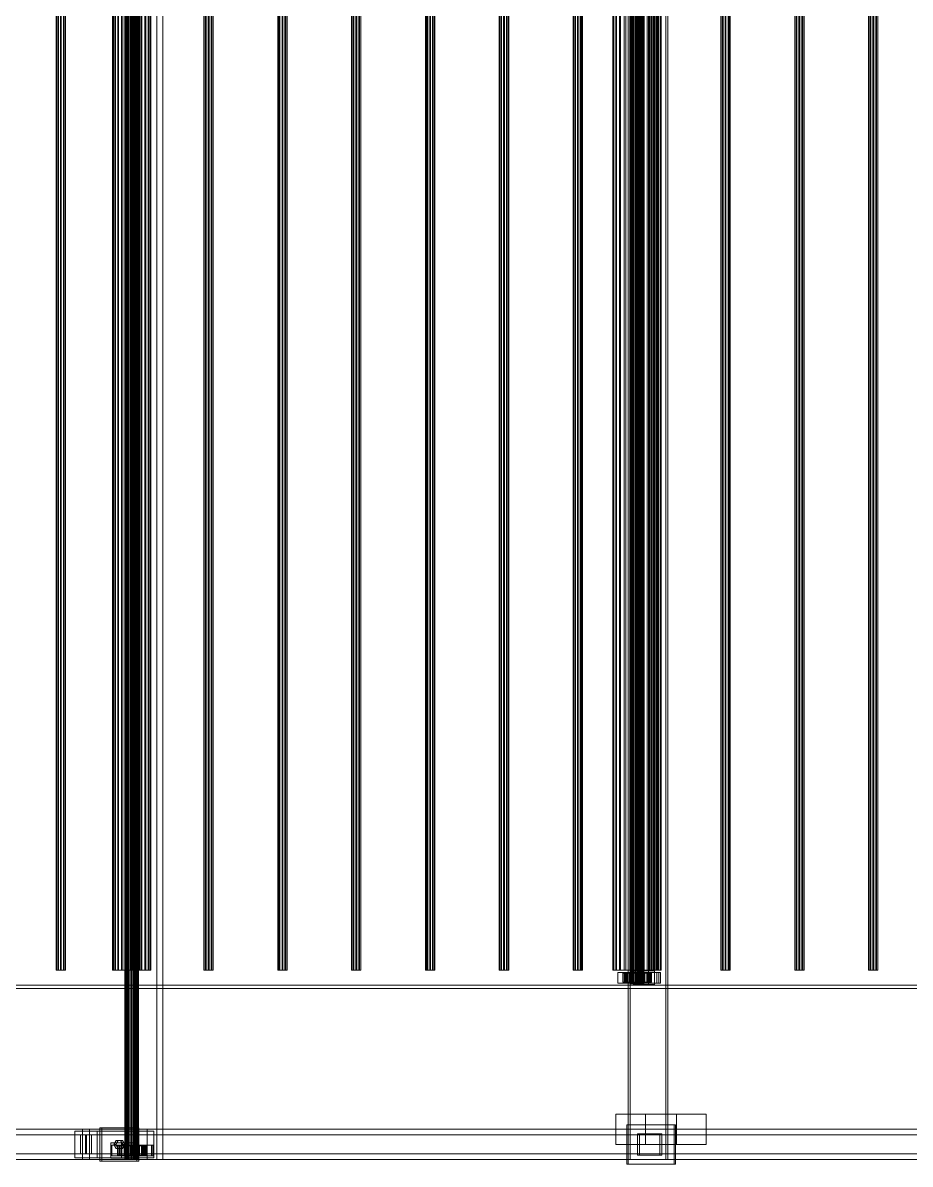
# Model space of a CAD drawing. Header units: millimetres. Extents: x -1970 to 59977, y -65068 to 6837.
# Drawn here: x 35551 to 36721, y -19506 to -18000 of the extents above; entities that cross this region are included whole.
import ezdxf

# ---------------------------------------------------------------- set-up
doc = ezdxf.new("R2010")
doc.units = ezdxf.units.MM
doc.layers.add('superior_C03', color=7, linetype='Continuous', lineweight=0)

msp = doc.modelspace()

# ---------------------------------------------------------------- linework, layer by layer
at = {"layer": 'superior_C03'}
for p, q in [((35685.369, -19500), (35685.369, -16500)), ((35685.594, -19500), (35685.594, -16500)), ((35685.758, -19500), (35685.758, -16500)), ((35686.416, -19500), (35686.416, -16500)), ((35686.733, -19500), (35686.733, -16500)), ((35687.779, -19500), (35687.779, -16500)), ((35688.228, -19500), (35688.228, -16500)), ((35688.357, -16500), (35688.357, -19500)), ((35689.592, -19500), (35689.592, -16500)), ((35690.142, -19500), (35690.142, -16500)), ((35691.729, -19500), (35691.729, -16500)), ((35692.343, -19500), (35692.343, -16500)), ((35694.046, -19500), (35694.046, -16500)), ((35694.681, -19500), (35694.681, -16500)), ((35696.218, -19500), (35696.218, -16500)), ((35696.385, -19500), (35696.385, -16500)), ((35696.998, -19500), (35696.998, -16500)), ((35698.586, -19500), (35698.586, -16500)), ((35699.136, -19500), (35699.136, -16500)), ((35700.499, -19500), (35700.499, -16500)), ((35700.948, -19500), (35700.948, -16500)), ((35701.994, -19500), (35701.994, -16500)), ((35702.312, -19500), (35702.312, -16500)), ((35702.97, -19500), (35702.97, -16500)), ((35703.134, -16500), (35703.134, -19500)), ((35703.358, -19500), (35703.358, -16500)), ((35727.336, -19500), (35727.336, -16500)), ((35735.196, -16500), (35735.196, -19500)), ((36349.435, -16500), (36349.435, -19500)), ((36352.13, -19500), (36352.13, -16500)), ((36398.938, -19500), (36398.938, -16500)), ((36401.633, -16500), (36401.633, -19500)), ((36352.167, -19268), (36352.167, -16732)), ((36352.391, -19268), (36352.391, -16732)), ((36352.555, -19268), (36352.555, -16732)), ((36353.213, -19268), (36353.213, -16732)), ((36353.531, -19268), (36353.531, -16732)), ((36354.577, -19268), (36354.577, -16732)), ((36355.026, -19268), (36355.026, -16732)), ((36356.389, -19268), (36356.389, -16732)), ((36356.939, -19268), (36356.939, -16732)), ((36358.526, -19268), (36358.526, -16732)), ((36359.14, -19268), (36359.14, -16732)), ((36360.844, -19268), (36360.844, -16732)), ((36361.479, -19268), (36361.479, -16732)), ((36363.182, -19268), (36363.182, -16732)), ((36363.796, -19268), (36363.796, -16732)), ((36365.383, -19268), (36365.383, -16732)), ((36365.933, -19268), (36365.933, -16732)), ((36367.297, -19268), (36367.297, -16732)), ((36367.746, -19268), (36367.746, -16732)), ((36368.792, -19268), (36368.792, -16732)), ((36369.109, -19268), (36369.109, -16732)), ((36369.767, -19268), (36369.767, -16732)), ((36369.931, -16732), (36369.931, -19268)), ((36370.156, -19268), (36370.156, -16732)), ((35594.682, -16750), (35594.682, -19250)), ((35595.025, -16750), (35595.025, -19250)), ((35596.702, -16750), (35596.702, -19250)), ((35597.601, -16750), (35597.601, -19250)), ((35600.314, -16750), (35600.314, -19250)), ((35601.426, -16750), (35601.426, -19250)), ((35604.138, -16750), (35604.138, -19250)), ((35605.037, -16750), (35605.037, -19250)), ((35606.714, -16750), (35606.714, -19250)), ((35607.057, -19250), (35607.057, -16750)), ((35668.98, -19250), (35668.98, -16750)), ((35669.613, -19250), (35669.613, -16750)), ((35670.077, -19250), (35670.077, -16750)), ((35671.932, -19250), (35671.932, -16750)), ((35672.829, -19250), (35672.829, -16750)), ((35675.781, -19250), (35675.781, -16750)), ((35677.048, -19250), (35677.048, -16750)), ((35680.896, -19250), (35680.896, -16750)), ((35682.448, -19250), (35682.448, -16750)), ((35686.928, -19250), (35686.928, -16750)), ((35688.66, -19250), (35688.66, -16750)), ((35692.128, -16750), (35692.128, -19250)), ((35692.471, -16750), (35692.471, -19250)), ((35693.468, -19250), (35693.468, -16750)), ((35694.148, -16750), (35694.148, -19250)), ((35695.047, -16750), (35695.047, -19250)), ((35695.26, -19250), (35695.26, -16750)), ((35697.759, -16750), (35697.759, -19250)), ((35698.871, -16750), (35698.871, -19250)), ((35700.068, -19250), (35700.068, -16750)), ((35701.584, -16750), (35701.584, -19250)), ((35701.799, -19250), (35701.799, -16750)), ((35702.483, -16750), (35702.483, -19250)), ((35704.16, -16750), (35704.16, -19250)), ((35704.503, -19250), (35704.503, -16750)), ((35706.28, -19250), (35706.28, -16750)), ((35707.832, -19250), (35707.832, -16750)), ((35711.679, -19250), (35711.679, -16750)), ((35712.947, -19250), (35712.947, -16750)), ((35715.899, -19250), (35715.899, -16750)), ((35716.795, -19250), (35716.795, -16750)), ((35718.651, -19250), (35718.651, -16750)), ((35719.115, -16750), (35719.115, -19250)), ((35719.748, -19250), (35719.748, -16750)), ((35789.573, -16750), (35789.573, -19250)), ((35789.917, -16750), (35789.917, -19250)), ((35791.593, -16750), (35791.593, -19250)), ((35792.493, -16750), (35792.493, -19250)), ((35795.205, -16750), (35795.205, -19250)), ((35796.317, -16750), (35796.317, -19250)), ((35799.029, -16750), (35799.029, -19250)), ((35799.929, -16750), (35799.929, -19250)), ((35801.605, -16750), (35801.605, -19250)), ((35801.949, -19250), (35801.949, -16750)), ((35887.019, -16750), (35887.019, -19250)), ((35887.362, -16750), (35887.362, -19250)), ((35889.039, -16750), (35889.039, -19250)), ((35889.938, -16750), (35889.938, -19250)), ((35892.651, -16750), (35892.651, -19250)), ((35893.762, -16750), (35893.762, -19250)), ((35896.475, -16750), (35896.475, -19250)), ((35897.374, -16750), (35897.374, -19250)), ((35899.051, -16750), (35899.051, -19250)), ((35899.394, -19250), (35899.394, -16750)), ((35984.464, -16750), (35984.464, -19250)), ((35984.808, -16750), (35984.808, -19250)), ((35986.484, -16750), (35986.484, -19250)), ((35987.384, -16750), (35987.384, -19250)), ((35990.096, -16750), (35990.096, -19250)), ((35991.208, -16750), (35991.208, -19250)), ((35993.921, -16750), (35993.921, -19250)), ((35994.82, -16750), (35994.82, -19250)), ((35996.497, -16750), (35996.497, -19250)), ((35996.84, -19250), (35996.84, -16750)), ((36081.91, -16750), (36081.91, -19250)), ((36082.254, -16750), (36082.254, -19250)), ((36083.93, -16750), (36083.93, -19250)), ((36084.83, -16750), (36084.83, -19250)), ((36087.542, -16750), (36087.542, -19250)), ((36088.654, -16750), (36088.654, -19250)), ((36091.366, -16750), (36091.366, -19250)), ((36092.266, -16750), (36092.266, -19250)), ((36093.942, -16750), (36093.942, -19250)), ((36094.286, -19250), (36094.286, -16750)), ((36179.356, -16750), (36179.356, -19250)), ((36179.699, -16750), (36179.699, -19250)), ((36181.376, -16750), (36181.376, -19250)), ((36182.275, -16750), (36182.275, -19250)), ((36184.988, -16750), (36184.988, -19250)), ((36186.099, -16750), (36186.099, -19250)), ((36188.812, -16750), (36188.812, -19250)), ((36189.711, -16750), (36189.711, -19250)), ((36191.388, -16750), (36191.388, -19250)), ((36191.731, -19250), (36191.731, -16750)), ((36276.801, -16750), (36276.801, -19250)), ((36277.145, -16750), (36277.145, -19250)), ((36278.821, -16750), (36278.821, -19250)), ((36279.721, -16750), (36279.721, -19250)), ((36282.433, -16750), (36282.433, -19250)), ((36283.545, -16750), (36283.545, -19250)), ((36286.258, -16750), (36286.258, -19250)), ((36287.157, -16750), (36287.157, -19250)), ((36288.833, -16750), (36288.833, -19250)), ((36289.177, -19250), (36289.177, -16750)), ((36329.181, -19250), (36329.181, -16750)), ((36329.979, -19250), (36329.979, -16750)), ((36330.563, -19250), (36330.563, -16750)), ((36332.901, -19250), (36332.901, -16750)), ((36334.03, -19250), (36334.03, -16750)), ((36337.749, -19250), (36337.749, -16750)), ((36339.346, -19250), (36339.346, -16750)), ((36344.193, -19250), (36344.193, -16750)), ((36346.149, -19250), (36346.149, -16750)), ((36351.793, -19250), (36351.793, -16750)), ((36353.975, -19250), (36353.975, -16750)), ((36360.032, -19250), (36360.032, -16750)), ((36362.29, -19250), (36362.29, -16750)), ((36368.348, -19250), (36368.348, -16750)), ((36370.529, -19250), (36370.529, -16750)), ((36374.247, -16750), (36374.247, -19250)), ((36374.591, -16750), (36374.591, -19250)), ((36376.173, -19250), (36376.173, -16750)), ((36376.267, -16750), (36376.267, -19250)), ((36377.166, -16750), (36377.166, -19250)), ((36378.129, -19250), (36378.129, -16750)), ((36379.879, -16750), (36379.879, -19250)), ((36380.991, -16750), (36380.991, -19250)), ((36382.976, -19250), (36382.976, -16750)), ((36383.703, -16750), (36383.703, -19250)), ((36384.573, -19250), (36384.573, -16750)), ((36384.603, -16750), (36384.603, -19250)), ((36386.279, -16750), (36386.279, -19250)), ((36386.623, -19250), (36386.623, -16750)), ((36388.292, -19250), (36388.292, -16750)), ((36389.421, -19250), (36389.421, -16750)), ((36391.759, -19250), (36391.759, -16750)), ((36392.344, -16750), (36392.344, -19250)), ((36393.141, -19250), (36393.141, -16750)), ((36471.693, -16750), (36471.693, -19250)), ((36472.036, -16750), (36472.036, -19250)), ((36473.713, -16750), (36473.713, -19250)), ((36474.612, -16750), (36474.612, -19250)), ((36477.325, -16750), (36477.325, -19250)), ((36478.436, -16750), (36478.436, -19250)), ((36481.149, -16750), (36481.149, -19250)), ((36482.048, -16750), (36482.048, -19250)), ((36483.725, -16750), (36483.725, -19250)), ((36484.068, -19250), (36484.068, -16750)), ((36569.138, -16750), (36569.138, -19250)), ((36569.482, -16750), (36569.482, -19250)), ((36571.158, -16750), (36571.158, -19250)), ((36572.058, -16750), (36572.058, -19250)), ((36574.77, -16750), (36574.77, -19250)), ((36575.882, -16750), (36575.882, -19250)), ((36578.595, -16750), (36578.595, -19250)), ((36579.494, -16750), (36579.494, -19250)), ((36581.17, -16750), (36581.17, -19250)), ((36581.514, -19250), (36581.514, -16750)), ((36666.584, -16750), (36666.584, -19250)), ((36666.928, -16750), (36666.928, -19250)), ((36668.604, -16750), (36668.604, -19250)), ((36669.503, -16750), (36669.503, -19250)), ((36672.216, -16750), (36672.216, -19250)), ((36673.328, -16750), (36673.328, -19250)), ((36676.04, -16750), (36676.04, -19250)), ((36676.94, -16750), (36676.94, -19250)), ((36678.616, -16750), (36678.616, -19250)), ((36678.96, -19250), (36678.96, -16750)), ((35595.025, -19250), (35594.682, -19250)), ((35594.682, -19250), (35596.702, -19250)), ((35597.601, -19250), (35595.025, -19250)), ((35596.702, -19250), (35600.314, -19250)), ((35601.426, -19250), (35597.601, -19250)), ((35600.314, -19250), (35604.138, -19250)), ((35605.037, -19250), (35601.426, -19250)), ((35604.138, -19250), (35606.714, -19250)), ((35607.057, -19250), (35605.037, -19250)), ((35606.714, -19250), (35607.057, -19250)), ((35669.613, -19250), (35668.98, -19250)), ((35668.98, -19250), (35670.077, -19250)), ((35671.932, -19250), (35669.613, -19250)), ((35670.077, -19250), (35672.829, -19250)), ((35675.781, -19250), (35671.932, -19250)), ((35672.829, -19250), (35677.048, -19250)), ((35680.896, -19250), (35675.781, -19250)), ((35677.048, -19250), (35682.448, -19250)), ((35686.928, -19250), (35680.896, -19250)), ((35682.448, -19250), (35688.66, -19250)), ((35693.468, -19250), (35686.928, -19250)), ((35688.66, -19250), (35695.26, -19250)), ((35692.471, -19250), (35692.128, -19250)), ((35692.128, -19250), (35694.148, -19250)), ((35695.047, -19250), (35692.471, -19250)), ((35700.068, -19250), (35693.468, -19250)), ((35694.148, -19250), (35697.759, -19250)), ((35698.871, -19250), (35695.047, -19250)), ((35695.26, -19250), (35701.799, -19250)), ((35697.759, -19250), (35701.584, -19250)), ((35702.483, -19250), (35698.871, -19250)), ((35706.28, -19250), (35700.068, -19250)), ((35701.584, -19250), (35704.16, -19250)), ((35701.799, -19250), (35707.832, -19250)), ((35704.503, -19250), (35702.483, -19250)), ((35704.16, -19250), (35704.503, -19250)), ((35711.679, -19250), (35706.28, -19250)), ((35707.832, -19250), (35712.947, -19250)), ((35715.899, -19250), (35711.679, -19250)), ((35712.947, -19250), (35716.795, -19250)), ((35718.651, -19250), (35715.899, -19250)), ((35716.795, -19250), (35719.115, -19250)), ((35719.748, -19250), (35718.651, -19250)), ((35719.115, -19250), (35719.748, -19250)), ((35789.917, -19250), (35789.573, -19250)), ((35789.573, -19250), (35791.593, -19250)), ((35792.493, -19250), (35789.917, -19250)), ((35791.593, -19250), (35795.205, -19250)), ((35796.317, -19250), (35792.493, -19250)), ((35795.205, -19250), (35799.029, -19250)), ((35799.929, -19250), (35796.317, -19250)), ((35799.029, -19250), (35801.605, -19250)), ((35801.949, -19250), (35799.929, -19250)), ((35801.605, -19250), (35801.949, -19250)), ((35887.362, -19250), (35887.019, -19250)), ((35887.019, -19250), (35889.039, -19250)), ((35889.938, -19250), (35887.362, -19250)), ((35889.039, -19250), (35892.651, -19250)), ((35893.762, -19250), (35889.938, -19250)), ((35892.651, -19250), (35896.475, -19250)), ((35897.374, -19250), (35893.762, -19250)), ((35896.475, -19250), (35899.051, -19250)), ((35899.394, -19250), (35897.374, -19250)), ((35899.051, -19250), (35899.394, -19250)), ((35984.808, -19250), (35984.464, -19250)), ((35984.464, -19250), (35986.484, -19250)), ((35987.384, -19250), (35984.808, -19250)), ((35986.484, -19250), (35990.096, -19250)), ((35991.208, -19250), (35987.384, -19250)), ((35990.096, -19250), (35993.921, -19250)), ((35994.82, -19250), (35991.208, -19250)), ((35993.921, -19250), (35996.497, -19250)), ((35996.84, -19250), (35994.82, -19250)), ((35996.497, -19250), (35996.84, -19250)), ((36082.254, -19250), (36081.91, -19250)), ((36081.91, -19250), (36083.93, -19250)), ((36084.83, -19250), (36082.254, -19250)), ((36083.93, -19250), (36087.542, -19250)), ((36088.654, -19250), (36084.83, -19250)), ((36087.542, -19250), (36091.366, -19250)), ((36092.266, -19250), (36088.654, -19250)), ((36091.366, -19250), (36093.942, -19250)), ((36094.286, -19250), (36092.266, -19250)), ((36093.942, -19250), (36094.286, -19250)), ((36179.699, -19250), (36179.356, -19250)), ((36179.356, -19250), (36181.376, -19250)), ((36182.275, -19250), (36179.699, -19250)), ((36181.376, -19250), (36184.988, -19250)), ((36186.099, -19250), (36182.275, -19250)), ((36184.988, -19250), (36188.812, -19250)), ((36189.711, -19250), (36186.099, -19250)), ((36188.812, -19250), (36191.388, -19250)), ((36191.731, -19250), (36189.711, -19250)), ((36191.388, -19250), (36191.731, -19250)), ((36277.145, -19250), (36276.801, -19250)), ((36276.801, -19250), (36278.821, -19250)), ((36279.721, -19250), (36277.145, -19250)), ((36278.821, -19250), (36282.433, -19250)), ((36283.545, -19250), (36279.721, -19250)), ((36282.433, -19250), (36286.258, -19250)), ((36287.157, -19250), (36283.545, -19250)), ((36286.258, -19250), (36288.833, -19250)), ((36289.177, -19250), (36287.157, -19250)), ((36288.833, -19250), (36289.177, -19250)), ((36329.979, -19250), (36329.181, -19250)), ((36329.181, -19250), (36330.563, -19250)), ((36332.901, -19250), (36329.979, -19250)), ((36330.563, -19250), (36334.03, -19250)), ((36337.749, -19250), (36332.901, -19250)), ((36334.03, -19250), (36339.346, -19250)), ((36345.277, -19253), (36335.532, -19253)), ((36335.532, -19253), (36335.532, -19267)), ((36346.312, -19253), (36335.532, -19253)), ((36344.193, -19250), (36337.749, -19250)), ((36339.346, -19250), (36346.149, -19250)), ((36342.993, -19254), (36342.173, -19254)), ((36342.173, -19254), (36352.167, -19254)), ((36342.173, -19266), (36342.173, -19254)), ((36342.173, -19254), (36342.646, -19254)), ((36342.646, -19254), (36352.391, -19254)), ((36342.646, -19266), (36342.646, -19254)), ((36342.646, -19254), (36344.382, -19254)), ((36389.713, -19253), (36342.939, -19253)), ((36342.939, -19253), (36342.939, -19267)), ((36345.185, -19253), (36342.939, -19253)), ((36345.052, -19254), (36342.993, -19254)), ((36342.993, -19254), (36352.555, -19254)), ((36342.993, -19266), (36342.993, -19254)), ((36351.793, -19250), (36344.193, -19250)), ((36344.382, -19254), (36353.213, -19254)), ((36344.382, -19266), (36344.382, -19254)), ((36344.382, -19254), (36347.26, -19254)), ((36348.209, -19254), (36345.052, -19254)), ((36345.052, -19254), (36353.531, -19254)), ((36345.052, -19266), (36345.052, -19254)), ((36345.185, -19267), (36345.185, -19253)), ((36345.185, -19253), (36391.959, -19253)), ((36345.277, -19267), (36345.277, -19253)), ((36345.277, -19253), (36356.057, -19253)), ((36346.149, -19250), (36353.975, -19250)), ((36346.312, -19267), (36346.312, -19253)), ((36346.312, -19253), (36356.057, -19253)), ((36347.26, -19254), (36354.577, -19254)), ((36347.26, -19266), (36347.26, -19254)), ((36347.26, -19254), (36351.086, -19254)), ((36352.248, -19254), (36348.209, -19254)), ((36348.209, -19254), (36355.026, -19254)), ((36348.209, -19266), (36348.209, -19254)), ((36351.086, -19254), (36356.389, -19254)), ((36351.086, -19266), (36351.086, -19254)), ((36351.086, -19254), (36355.599, -19254)), ((36360.032, -19250), (36351.793, -19250)), ((36352.167, -19254), (36352.555, -19254)), ((36352.167, -19254), (36352.167, -19266)), ((36352.391, -19254), (36352.167, -19254)), ((36356.894, -19254), (36352.248, -19254)), ((36352.248, -19254), (36356.939, -19254)), ((36352.248, -19266), (36352.248, -19254)), ((36352.391, -19254), (36352.391, -19266)), ((36353.213, -19254), (36352.391, -19254)), ((36352.555, -19254), (36353.531, -19254)), ((36352.555, -19254), (36352.555, -19266)), ((36353.213, -19254), (36353.213, -19266)), ((36354.577, -19254), (36353.213, -19254)), ((36353.531, -19254), (36355.026, -19254)), ((36353.531, -19254), (36353.531, -19266)), ((36353.975, -19250), (36362.29, -19250)), ((36354.577, -19254), (36354.577, -19266)), ((36356.389, -19254), (36354.577, -19254)), ((36355.026, -19254), (36356.939, -19254)), ((36355.026, -19254), (36355.026, -19266)), ((36355.599, -19254), (36358.526, -19254)), ((36355.599, -19266), (36355.599, -19254)), ((36355.599, -19254), (36360.491, -19254)), ((36356.057, -19253), (36356.057, -19267)), ((36356.389, -19254), (36356.389, -19266)), ((36358.526, -19254), (36356.389, -19254)), ((36376.071, -19251), (36356.582, -19251)), ((36356.582, -19251), (36356.582, -19269)), ((36364.667, -19251), (36356.582, -19251)), ((36361.832, -19254), (36356.894, -19254)), ((36356.894, -19254), (36359.14, -19254)), ((36356.894, -19266), (36356.894, -19254)), ((36356.939, -19254), (36359.14, -19254)), ((36356.939, -19254), (36356.939, -19266)), ((36358.526, -19254), (36358.526, -19266)), ((36360.844, -19254), (36358.526, -19254)), ((36359.14, -19254), (36361.479, -19254)), ((36359.14, -19254), (36359.14, -19266)), ((36368.348, -19250), (36360.032, -19250)), ((36360.491, -19254), (36360.844, -19254)), ((36360.491, -19266), (36360.491, -19254)), ((36360.491, -19254), (36365.428, -19254)), ((36360.844, -19254), (36360.844, -19266)), ((36363.182, -19254), (36360.844, -19254)), ((36361.832, -19254), (36361.479, -19254)), ((36361.479, -19254), (36363.796, -19254)), ((36361.479, -19254), (36361.479, -19266)), ((36366.723, -19254), (36361.832, -19254)), ((36361.832, -19266), (36361.832, -19254)), ((36362.29, -19250), (36370.529, -19250)), ((36365.428, -19254), (36363.182, -19254)), ((36363.182, -19254), (36363.182, -19266)), ((36365.383, -19254), (36363.182, -19254)), ((36366.723, -19254), (36363.796, -19254)), ((36363.796, -19254), (36365.933, -19254)), ((36363.796, -19254), (36363.796, -19266)), ((36364.667, -19269), (36364.667, -19251)), ((36364.667, -19251), (36384.156, -19251)), ((36370.075, -19254), (36365.383, -19254)), ((36365.383, -19254), (36365.383, -19266)), ((36367.297, -19254), (36365.383, -19254)), ((36365.428, -19266), (36365.428, -19254)), ((36365.428, -19254), (36370.075, -19254)), ((36371.236, -19254), (36365.933, -19254)), ((36365.933, -19254), (36367.746, -19254)), ((36365.933, -19254), (36365.933, -19266)), ((36376.459, -19253), (36366.715, -19253)), ((36366.715, -19253), (36366.715, -19267)), ((36377.495, -19253), (36366.715, -19253)), ((36371.236, -19254), (36366.723, -19254)), ((36366.723, -19266), (36366.723, -19254)), ((36374.114, -19254), (36367.297, -19254)), ((36367.297, -19254), (36367.297, -19266)), ((36368.792, -19254), (36367.297, -19254)), ((36375.062, -19254), (36367.746, -19254)), ((36367.746, -19254), (36369.109, -19254)), ((36367.746, -19254), (36367.746, -19266)), ((36376.173, -19250), (36368.348, -19250)), ((36377.27, -19254), (36368.792, -19254)), ((36368.792, -19254), (36368.792, -19266)), ((36369.767, -19254), (36368.792, -19254)), ((36377.941, -19254), (36369.109, -19254)), ((36369.109, -19254), (36369.931, -19254)), ((36369.109, -19254), (36369.109, -19266)), ((36379.329, -19254), (36369.767, -19254)), ((36369.767, -19254), (36369.767, -19266)), ((36370.156, -19254), (36369.767, -19254)), ((36369.931, -19254), (36379.676, -19254)), ((36369.931, -19266), (36369.931, -19254)), ((36369.931, -19254), (36370.156, -19254)), ((36370.075, -19266), (36370.075, -19254)), ((36370.075, -19254), (36374.114, -19254)), ((36380.149, -19254), (36370.156, -19254)), ((36370.156, -19254), (36370.156, -19266)), ((36370.529, -19250), (36378.129, -19250)), ((36375.062, -19254), (36371.236, -19254)), ((36371.236, -19266), (36371.236, -19254)), ((36374.114, -19266), (36374.114, -19254)), ((36374.114, -19254), (36377.27, -19254)), ((36374.591, -19250), (36374.247, -19250)), ((36374.247, -19250), (36376.267, -19250)), ((36377.166, -19250), (36374.591, -19250)), ((36377.941, -19254), (36375.062, -19254)), ((36375.062, -19266), (36375.062, -19254)), ((36376.071, -19269), (36376.071, -19251)), ((36376.071, -19251), (36384.156, -19251)), ((36382.976, -19250), (36376.173, -19250)), ((36376.267, -19250), (36379.879, -19250)), ((36376.459, -19267), (36376.459, -19253)), ((36376.459, -19253), (36387.239, -19253)), ((36380.991, -19250), (36377.166, -19250)), ((36377.27, -19266), (36377.27, -19254)), ((36377.27, -19254), (36379.329, -19254)), ((36377.495, -19267), (36377.495, -19253)), ((36377.495, -19253), (36387.239, -19253)), ((36379.676, -19254), (36377.941, -19254)), ((36377.941, -19266), (36377.941, -19254)), ((36378.129, -19250), (36384.573, -19250)), ((36379.329, -19266), (36379.329, -19254)), ((36379.329, -19254), (36380.149, -19254)), ((36379.676, -19254), (36379.676, -19266)), ((36380.149, -19254), (36379.676, -19254)), ((36379.879, -19250), (36383.703, -19250)), ((36380.149, -19266), (36380.149, -19254)), ((36384.603, -19250), (36380.991, -19250)), ((36388.292, -19250), (36382.976, -19250)), ((36383.703, -19250), (36386.279, -19250)), ((36384.156, -19251), (36384.156, -19269)), ((36384.573, -19250), (36389.421, -19250)), ((36386.623, -19250), (36384.603, -19250)), ((36386.279, -19250), (36386.623, -19250)), ((36387.239, -19253), (36387.239, -19267)), ((36391.759, -19250), (36388.292, -19250)), ((36389.421, -19250), (36392.344, -19250)), ((36389.713, -19267), (36389.713, -19253)), ((36389.713, -19253), (36391.959, -19253)), ((36393.141, -19250), (36391.759, -19250)), ((36391.959, -19253), (36391.959, -19267)), ((36392.344, -19250), (36393.141, -19250)), ((36472.036, -19250), (36471.693, -19250)), ((36471.693, -19250), (36473.713, -19250)), ((36474.612, -19250), (36472.036, -19250)), ((36473.713, -19250), (36477.325, -19250)), ((36478.436, -19250), (36474.612, -19250)), ((36477.325, -19250), (36481.149, -19250)), ((36482.048, -19250), (36478.436, -19250)), ((36481.149, -19250), (36483.725, -19250)), ((36484.068, -19250), (36482.048, -19250)), ((36483.725, -19250), (36484.068, -19250)), ((36569.482, -19250), (36569.138, -19250)), ((36569.138, -19250), (36571.158, -19250)), ((36572.058, -19250), (36569.482, -19250)), ((36571.158, -19250), (36574.77, -19250)), ((36575.882, -19250), (36572.058, -19250)), ((36574.77, -19250), (36578.595, -19250)), ((36579.494, -19250), (36575.882, -19250)), ((36578.595, -19250), (36581.17, -19250)), ((36581.514, -19250), (36579.494, -19250)), ((36581.17, -19250), (36581.514, -19250)), ((36666.928, -19250), (36666.584, -19250)), ((36666.584, -19250), (36668.604, -19250)), ((36669.503, -19250), (36666.928, -19250)), ((36668.604, -19250), (36672.216, -19250)), ((36673.328, -19250), (36669.503, -19250)), ((36672.216, -19250), (36676.04, -19250)), ((36676.94, -19250), (36673.328, -19250)), ((36676.04, -19250), (36678.616, -19250)), ((36678.96, -19250), (36676.94, -19250)), ((36678.616, -19250), (36678.96, -19250)), ((38691.362, -19270), (27582.557, -19270)), ((27582.557, -19274), (38691.362, -19274)), ((27583.456, -19270), (38692.26, -19270)), ((27611.752, -19270), (38720.557, -19270)), ((38720.557, -19274), (27611.752, -19274)), ((36335.532, -19267), (36345.277, -19267)), ((36335.532, -19267), (36346.312, -19267)), ((36352.167, -19266), (36342.173, -19266)), ((36342.173, -19266), (36342.993, -19266)), ((36342.646, -19266), (36342.173, -19266)), ((36352.391, -19266), (36342.646, -19266)), ((36344.382, -19266), (36342.646, -19266)), ((36342.939, -19267), (36389.713, -19267)), ((36342.939, -19267), (36345.185, -19267)), ((36352.555, -19266), (36342.993, -19266)), ((36342.993, -19266), (36345.052, -19266)), ((36353.213, -19266), (36344.382, -19266)), ((36347.26, -19266), (36344.382, -19266)), ((36353.531, -19266), (36345.052, -19266)), ((36345.052, -19266), (36348.209, -19266)), ((36391.959, -19267), (36345.185, -19267)), ((36356.057, -19267), (36345.277, -19267)), ((36356.057, -19267), (36346.312, -19267)), ((36354.577, -19266), (36347.26, -19266)), ((36351.086, -19266), (36347.26, -19266)), ((36355.026, -19266), (36348.209, -19266)), ((36348.209, -19266), (36352.248, -19266)), ((36356.389, -19266), (36351.086, -19266)), ((36355.599, -19266), (36351.086, -19266)), ((36352.555, -19266), (36352.167, -19266)), ((36352.167, -19266), (36352.391, -19266)), ((36352.391, -19268), (36352.167, -19268)), ((36352.167, -19268), (36352.555, -19268)), ((36356.939, -19266), (36352.248, -19266)), ((36352.248, -19266), (36356.894, -19266)), ((36352.391, -19266), (36353.213, -19266)), ((36353.213, -19268), (36352.391, -19268)), ((36353.531, -19266), (36352.555, -19266)), ((36352.555, -19268), (36353.531, -19268)), ((36353.213, -19266), (36354.577, -19266)), ((36354.577, -19268), (36353.213, -19268)), ((36355.026, -19266), (36353.531, -19266)), ((36353.531, -19268), (36355.026, -19268)), ((36354.577, -19266), (36356.389, -19266)), ((36356.389, -19268), (36354.577, -19268)), ((36356.939, -19266), (36355.026, -19266)), ((36355.026, -19268), (36356.939, -19268)), ((36358.526, -19266), (36355.599, -19266)), ((36360.491, -19266), (36355.599, -19266)), ((36356.389, -19266), (36358.526, -19266)), ((36358.526, -19268), (36356.389, -19268)), ((36356.582, -19269), (36376.071, -19269)), ((36364.667, -19269), (36356.582, -19269)), ((36359.14, -19266), (36356.894, -19266)), ((36356.894, -19266), (36361.832, -19266)), ((36359.14, -19266), (36356.939, -19266)), ((36356.939, -19268), (36359.14, -19268)), ((36358.526, -19266), (36360.844, -19266)), ((36360.844, -19268), (36358.526, -19268)), ((36361.479, -19266), (36359.14, -19266)), ((36359.14, -19268), (36361.479, -19268)), ((36360.844, -19266), (36360.491, -19266)), ((36365.428, -19266), (36360.491, -19266)), ((36360.844, -19266), (36363.182, -19266)), ((36363.182, -19268), (36360.844, -19268)), ((36363.796, -19266), (36361.479, -19266)), ((36361.479, -19266), (36361.832, -19266)), ((36361.479, -19268), (36363.796, -19268)), ((36361.832, -19266), (36366.723, -19266)), ((36363.182, -19266), (36365.428, -19266)), ((36363.182, -19266), (36365.383, -19266)), ((36365.383, -19268), (36363.182, -19268)), ((36365.933, -19266), (36363.796, -19266)), ((36363.796, -19266), (36366.723, -19266)), ((36363.796, -19268), (36365.933, -19268)), ((36384.156, -19269), (36364.667, -19269)), ((36365.383, -19266), (36370.075, -19266)), ((36365.383, -19266), (36367.297, -19266)), ((36367.297, -19268), (36365.383, -19268)), ((36370.075, -19266), (36365.428, -19266)), ((36367.746, -19266), (36365.933, -19266)), ((36365.933, -19266), (36371.236, -19266)), ((36365.933, -19268), (36367.746, -19268)), ((36366.715, -19267), (36376.459, -19267)), ((36366.715, -19267), (36377.495, -19267)), ((36366.723, -19266), (36371.236, -19266)), ((36367.297, -19266), (36374.114, -19266)), ((36367.297, -19266), (36368.792, -19266)), ((36368.792, -19268), (36367.297, -19268)), ((36369.109, -19266), (36367.746, -19266)), ((36367.746, -19266), (36375.062, -19266)), ((36367.746, -19268), (36369.109, -19268)), ((36368.792, -19266), (36377.27, -19266)), ((36368.792, -19266), (36369.767, -19266)), ((36369.767, -19268), (36368.792, -19268)), ((36369.931, -19266), (36369.109, -19266)), ((36369.109, -19266), (36377.941, -19266)), ((36369.109, -19268), (36369.931, -19268)), ((36369.767, -19266), (36379.329, -19266)), ((36369.767, -19266), (36370.156, -19266)), ((36370.156, -19268), (36369.767, -19268)), ((36379.676, -19266), (36369.931, -19266)), ((36370.156, -19266), (36369.931, -19266)), ((36369.931, -19268), (36370.156, -19268)), ((36374.114, -19266), (36370.075, -19266)), ((36370.156, -19266), (36380.149, -19266)), ((36371.236, -19266), (36375.062, -19266)), ((36377.27, -19266), (36374.114, -19266)), ((36375.062, -19266), (36377.941, -19266)), ((36384.156, -19269), (36376.071, -19269)), ((36387.239, -19267), (36376.459, -19267)), ((36379.329, -19266), (36377.27, -19266)), ((36387.239, -19267), (36377.495, -19267)), ((36377.941, -19266), (36379.676, -19266)), ((36380.149, -19266), (36379.329, -19266)), ((36379.676, -19266), (36380.149, -19266)), ((36391.959, -19267), (36389.713, -19267)), ((36372.155, -19440), (36333.177, -19440)), ((36333.177, -19440), (36333.177, -19480)), ((36413.126, -19440), (36333.177, -19440)), ((36372.155, -19480), (36372.155, -19440)), ((36372.155, -19440), (36452.104, -19440)), ((36413.126, -19480), (36413.126, -19440)), ((36413.126, -19440), (36452.104, -19440)), ((36452.104, -19440), (36452.104, -19480)), ((36409.861, -19454), (36347.495, -19454)), ((36347.495, -19454), (36347.495, -19506)), ((36349.292, -19454), (36347.495, -19454)), ((36349.292, -19506), (36349.292, -19454)), ((36349.292, -19454), (36411.657, -19454)), ((36409.861, -19506), (36409.861, -19454)), ((36409.861, -19454), (36411.657, -19454)), ((36411.657, -19454), (36411.657, -19506)), ((35629.469, -19460), (34460.122, -19460)), ((34469.105, -19460), (35638.453, -19460)), ((35626.796, -19467.5), (34532.457, -19467.5)), ((35703.355, -19460), (34534.007, -19460)), ((34545.236, -19460), (35714.584, -19460)), ((34546.786, -19467.5), (35641.126, -19467.5)), ((35648.578, -19462.5), (35619.344, -19462.5)), ((35619.344, -19462.5), (35619.344, -19497.5)), ((35694.353, -19462.5), (35619.344, -19462.5)), ((35626.796, -19467.5), (35626.796, -19492.5)), ((35641.126, -19467.5), (35626.796, -19467.5)), ((35629.469, -19460), (35629.469, -19500)), ((35638.453, -19460), (35629.469, -19460)), ((36798.817, -19460), (35629.469, -19460)), ((35634.635, -19467.5), (35633.287, -19467.5)), ((35633.287, -19467.5), (35633.287, -19492.5)), ((35633.287, -19467.5), (36877.643, -19467.5)), ((35634.635, -19492.5), (35634.635, -19467.5)), ((36878.991, -19467.5), (35634.635, -19467.5)), ((35638.453, -19500), (35638.453, -19460)), ((35638.453, -19460), (36807.8, -19460)), ((35641.126, -19492.5), (35641.126, -19467.5)), ((35648.578, -19497.5), (35648.578, -19462.5)), ((35648.578, -19462.5), (35723.586, -19462.5)), ((35700.894, -19458), (35652.171, -19458)), ((35652.171, -19458), (35652.171, -19502)), ((35654.866, -19458), (35652.171, -19458)), ((35654.866, -19502), (35654.866, -19458)), ((35654.866, -19458), (35703.589, -19458)), ((35694.353, -19497.5), (35694.353, -19462.5)), ((35694.353, -19462.5), (35723.586, -19462.5)), ((35700.894, -19502), (35700.894, -19458)), ((35700.894, -19458), (35703.589, -19458)), ((35703.355, -19460), (35703.355, -19500)), ((35714.584, -19460), (35703.355, -19460)), ((36872.703, -19460), (35703.355, -19460)), ((35703.589, -19458), (35703.589, -19502)), ((35714.584, -19500), (35714.584, -19460)), ((35714.584, -19460), (36883.932, -19460)), ((35723.586, -19462.5), (35723.586, -19497.5)), ((36391.049, -19466), (36361.815, -19466)), ((36361.815, -19466), (36361.815, -19494)), ((36364.51, -19466), (36361.815, -19466)), ((36364.51, -19494), (36364.51, -19466)), ((36364.51, -19466), (36393.744, -19466)), ((36391.049, -19494), (36391.049, -19466)), ((36391.049, -19466), (36393.744, -19466)), ((36393.744, -19466), (36393.744, -19494)), ((35686.277, -19478), (35666.788, -19478)), ((35666.788, -19478), (35666.788, -19498)), ((35680.801, -19478), (35666.788, -19478)), ((35679.903, -19481), (35668.21, -19481)), ((35668.21, -19481), (35668.21, -19495)), ((35677.642, -19481), (35668.21, -19481)), ((35670.686, -19480), (35673.609, -19474.804)), ((35673.609, -19485.196), (35670.686, -19480)), ((35670.686, -19480), (35673.381, -19480)), ((35676.304, -19474.804), (35673.381, -19480)), ((35673.381, -19480), (35676.304, -19485.196)), ((35673.609, -19474.804), (35679.456, -19474.804)), ((35676.304, -19474.804), (35673.609, -19474.804)), ((35679.456, -19485.196), (35673.609, -19485.196)), ((35676.304, -19485.196), (35673.609, -19485.196)), ((35676.196, -19482), (35675.376, -19482)), ((35675.376, -19482), (35685.369, -19482)), ((35675.376, -19494), (35675.376, -19482)), ((35675.376, -19482), (35675.849, -19482)), ((35675.849, -19482), (35685.594, -19482)), ((35675.849, -19494), (35675.849, -19482)), ((35675.849, -19482), (35677.584, -19482)), ((35720.819, -19481), (35675.994, -19481)), ((35675.994, -19481), (35675.994, -19495)), ((35677.79, -19481), (35675.994, -19481)), ((35678.255, -19482), (35676.196, -19482)), ((35676.196, -19482), (35685.758, -19482)), ((35676.196, -19494), (35676.196, -19482)), ((35682.151, -19474.804), (35676.304, -19474.804)), ((35676.304, -19485.196), (35682.151, -19485.196)), ((35677.584, -19482), (35686.416, -19482)), ((35677.584, -19494), (35677.584, -19482)), ((35677.584, -19482), (35680.463, -19482)), ((35677.642, -19495), (35677.642, -19481)), ((35677.642, -19481), (35689.335, -19481)), ((35677.79, -19495), (35677.79, -19481)), ((35677.79, -19481), (35722.615, -19481)), ((35681.411, -19482), (35678.255, -19482)), ((35678.255, -19482), (35686.733, -19482)), ((35678.255, -19494), (35678.255, -19482)), ((35679.456, -19474.804), (35682.379, -19480)), ((35682.151, -19474.804), (35679.456, -19474.804)), ((35682.379, -19480), (35679.456, -19485.196)), ((35682.151, -19485.196), (35679.456, -19485.196)), ((35679.903, -19495), (35679.903, -19481)), ((35679.903, -19481), (35689.335, -19481)), ((35680.463, -19482), (35687.779, -19482)), ((35680.463, -19494), (35680.463, -19482)), ((35680.463, -19482), (35684.289, -19482)), ((35680.801, -19498), (35680.801, -19478)), ((35680.801, -19478), (35700.291, -19478)), ((35685.45, -19482), (35681.411, -19482)), ((35681.411, -19482), (35688.228, -19482)), ((35681.411, -19494), (35681.411, -19482)), ((35685.074, -19480), (35682.151, -19474.804)), ((35682.151, -19485.196), (35685.074, -19480)), ((35685.074, -19480), (35682.379, -19480)), ((35684.289, -19482), (35689.592, -19482)), ((35684.289, -19494), (35684.289, -19482)), ((35684.289, -19482), (35688.802, -19482)), ((35685.369, -19482), (35685.758, -19482)), ((35685.369, -19482), (35685.369, -19494)), ((35685.594, -19482), (35685.369, -19482)), ((35690.097, -19482), (35685.45, -19482)), ((35685.45, -19482), (35690.142, -19482)), ((35685.45, -19494), (35685.45, -19482)), ((35685.594, -19482), (35685.594, -19494)), ((35686.416, -19482), (35685.594, -19482)), ((35685.758, -19482), (35686.733, -19482)), ((35685.758, -19482), (35685.758, -19494)), ((35686.277, -19498), (35686.277, -19478)), ((35686.277, -19478), (35700.291, -19478)), ((35686.416, -19482), (35686.416, -19494)), ((35687.779, -19482), (35686.416, -19482)), ((35686.733, -19482), (35688.228, -19482)), ((35686.733, -19482), (35686.733, -19494)), ((35687.779, -19482), (35687.779, -19494)), ((35689.592, -19482), (35687.779, -19482)), ((35688.228, -19482), (35690.142, -19482)), ((35688.228, -19482), (35688.228, -19494)), ((35688.802, -19482), (35691.729, -19482)), ((35688.802, -19494), (35688.802, -19482)), ((35688.802, -19482), (35693.693, -19482)), ((35689.335, -19481), (35689.335, -19495)), ((35689.592, -19482), (35689.592, -19494)), ((35691.729, -19482), (35689.592, -19482)), ((35695.034, -19482), (35690.097, -19482)), ((35690.097, -19482), (35692.343, -19482)), ((35690.097, -19494), (35690.097, -19482)), ((35690.142, -19482), (35692.343, -19482)), ((35690.142, -19482), (35690.142, -19494)), ((35691.729, -19482), (35691.729, -19494)), ((35694.046, -19482), (35691.729, -19482)), ((35692.343, -19482), (35694.681, -19482)), ((35692.343, -19482), (35692.343, -19494)), ((35693.693, -19482), (35694.046, -19482)), ((35693.693, -19494), (35693.693, -19482)), ((35693.693, -19482), (35698.631, -19482)), ((35694.046, -19482), (35694.046, -19494)), ((35696.385, -19482), (35694.046, -19482)), ((35695.034, -19482), (35694.681, -19482)), ((35694.681, -19482), (35696.998, -19482)), ((35694.681, -19482), (35694.681, -19494)), ((35699.926, -19482), (35695.034, -19482)), ((35695.034, -19494), (35695.034, -19482)), ((35698.631, -19482), (35696.385, -19482)), ((35696.385, -19482), (35696.385, -19494)), ((35698.586, -19482), (35696.385, -19482)), ((35699.926, -19482), (35696.998, -19482)), ((35696.998, -19482), (35699.136, -19482)), ((35696.998, -19482), (35696.998, -19494)), ((35703.277, -19482), (35698.586, -19482)), ((35698.586, -19482), (35698.586, -19494)), ((35700.499, -19482), (35698.586, -19482)), ((35698.631, -19494), (35698.631, -19482)), ((35698.631, -19482), (35703.277, -19482)), ((35704.438, -19482), (35699.136, -19482)), ((35699.136, -19482), (35700.948, -19482)), ((35699.136, -19482), (35699.136, -19494)), ((35711.086, -19481), (35699.392, -19481)), ((35699.392, -19481), (35699.392, -19495)), ((35708.824, -19481), (35699.392, -19481)), ((35704.438, -19482), (35699.926, -19482)), ((35699.926, -19494), (35699.926, -19482)), ((35700.291, -19478), (35700.291, -19498)), ((35707.316, -19482), (35700.499, -19482)), ((35700.499, -19482), (35700.499, -19494)), ((35701.994, -19482), (35700.499, -19482)), ((35708.265, -19482), (35700.948, -19482)), ((35700.948, -19482), (35702.312, -19482)), ((35700.948, -19482), (35700.948, -19494)), ((35710.473, -19482), (35701.994, -19482)), ((35701.994, -19482), (35701.994, -19494)), ((35702.97, -19482), (35701.994, -19482)), ((35711.143, -19482), (35702.312, -19482)), ((35702.312, -19482), (35703.134, -19482)), ((35702.312, -19482), (35702.312, -19494)), ((35712.531, -19482), (35702.97, -19482)), ((35702.97, -19482), (35702.97, -19494)), ((35703.358, -19482), (35702.97, -19482)), ((35703.134, -19482), (35712.878, -19482)), ((35703.134, -19494), (35703.134, -19482)), ((35703.134, -19482), (35703.358, -19482)), ((35703.277, -19494), (35703.277, -19482)), ((35703.277, -19482), (35707.316, -19482)), ((35713.352, -19482), (35703.358, -19482)), ((35703.358, -19482), (35703.358, -19494)), ((35708.265, -19482), (35704.438, -19482)), ((35704.438, -19494), (35704.438, -19482)), ((35707.316, -19494), (35707.316, -19482)), ((35707.316, -19482), (35710.473, -19482)), ((35711.143, -19482), (35708.265, -19482)), ((35708.265, -19494), (35708.265, -19482)), ((35708.824, -19495), (35708.824, -19481)), ((35708.824, -19481), (35720.518, -19481)), ((35710.473, -19494), (35710.473, -19482)), ((35710.473, -19482), (35712.531, -19482)), ((35711.086, -19495), (35711.086, -19481)), ((35711.086, -19481), (35720.518, -19481)), ((35712.878, -19482), (35711.143, -19482)), ((35711.143, -19494), (35711.143, -19482)), ((35712.531, -19494), (35712.531, -19482)), ((35712.531, -19482), (35713.352, -19482)), ((35712.878, -19482), (35712.878, -19494)), ((35713.352, -19482), (35712.878, -19482)), ((35713.352, -19494), (35713.352, -19482)), ((35720.518, -19481), (35720.518, -19495)), ((35720.819, -19495), (35720.819, -19481)), ((35720.819, -19481), (35722.615, -19481)), ((35722.615, -19481), (35722.615, -19495)), ((36333.177, -19480), (36372.155, -19480)), ((36333.177, -19480), (36413.126, -19480)), ((36452.104, -19480), (36372.155, -19480)), ((36452.104, -19480), (36413.126, -19480)), ((27582.557, -19500), (38691.362, -19500)), ((38692.26, -19500), (27583.456, -19500)), ((34460.122, -19500), (35629.469, -19500)), ((34469.105, -19500), (35638.453, -19500)), ((34532.457, -19492.5), (35626.796, -19492.5)), ((34534.007, -19500), (35703.355, -19500)), ((34545.236, -19500), (35714.584, -19500)), ((34546.786, -19492.5), (35641.126, -19492.5)), ((35619.344, -19497.5), (35648.578, -19497.5)), ((35694.353, -19497.5), (35619.344, -19497.5)), ((35626.796, -19492.5), (35641.126, -19492.5)), ((35629.469, -19500), (35638.453, -19500)), ((35629.469, -19500), (36798.817, -19500)), ((35633.287, -19492.5), (35634.635, -19492.5)), ((35633.287, -19492.5), (36877.643, -19492.5)), ((35634.635, -19492.5), (36878.991, -19492.5)), ((35638.453, -19500), (36807.8, -19500)), ((35723.586, -19497.5), (35648.578, -19497.5)), ((35652.171, -19502), (35700.894, -19502)), ((35652.171, -19502), (35654.866, -19502)), ((35703.589, -19502), (35654.866, -19502)), ((35666.788, -19498), (35686.277, -19498)), ((35666.788, -19498), (35680.801, -19498)), ((35668.21, -19495), (35679.903, -19495)), ((35668.21, -19495), (35677.642, -19495)), ((35685.369, -19494), (35675.376, -19494)), ((35675.376, -19494), (35676.196, -19494)), ((35675.849, -19494), (35675.376, -19494)), ((35685.594, -19494), (35675.849, -19494)), ((35677.584, -19494), (35675.849, -19494)), ((35675.994, -19495), (35720.819, -19495)), ((35675.994, -19495), (35677.79, -19495)), ((35685.758, -19494), (35676.196, -19494)), ((35676.196, -19494), (35678.255, -19494)), ((35686.416, -19494), (35677.584, -19494)), ((35680.463, -19494), (35677.584, -19494)), ((35689.335, -19495), (35677.642, -19495)), ((35722.615, -19495), (35677.79, -19495)), ((35686.733, -19494), (35678.255, -19494)), ((35678.255, -19494), (35681.411, -19494)), ((35689.335, -19495), (35679.903, -19495)), ((35687.779, -19494), (35680.463, -19494)), ((35684.289, -19494), (35680.463, -19494)), ((35700.291, -19498), (35680.801, -19498)), ((35688.228, -19494), (35681.411, -19494)), ((35681.411, -19494), (35685.45, -19494)), ((35689.592, -19494), (35684.289, -19494)), ((35688.802, -19494), (35684.289, -19494)), ((35685.758, -19494), (35685.369, -19494)), ((35685.369, -19494), (35685.594, -19494)), ((35685.594, -19500), (35685.369, -19500)), ((35685.369, -19500), (35685.758, -19500)), ((35690.142, -19494), (35685.45, -19494)), ((35685.45, -19494), (35690.097, -19494)), ((35685.594, -19494), (35686.416, -19494)), ((35686.416, -19500), (35685.594, -19500)), ((35686.733, -19494), (35685.758, -19494)), ((35685.758, -19500), (35686.733, -19500)), ((35700.291, -19498), (35686.277, -19498)), ((35686.416, -19494), (35687.779, -19494)), ((35687.779, -19500), (35686.416, -19500)), ((35688.228, -19494), (35686.733, -19494)), ((35686.733, -19500), (35688.228, -19500)), ((35687.779, -19494), (35689.592, -19494)), ((35689.592, -19500), (35687.779, -19500)), ((35690.142, -19494), (35688.228, -19494)), ((35688.228, -19500), (35690.142, -19500)), ((35688.357, -19500), (35727.336, -19500)), ((35688.357, -19500), (35696.218, -19500)), ((35691.729, -19494), (35688.802, -19494)), ((35693.693, -19494), (35688.802, -19494)), ((35689.592, -19494), (35691.729, -19494)), ((35691.729, -19500), (35689.592, -19500)), ((35692.343, -19494), (35690.097, -19494)), ((35690.097, -19494), (35695.034, -19494)), ((35692.343, -19494), (35690.142, -19494)), ((35690.142, -19500), (35692.343, -19500)), ((35691.729, -19494), (35694.046, -19494)), ((35694.046, -19500), (35691.729, -19500)), ((35694.681, -19494), (35692.343, -19494)), ((35692.343, -19500), (35694.681, -19500)), ((35694.046, -19494), (35693.693, -19494)), ((35698.631, -19494), (35693.693, -19494)), ((35694.046, -19494), (35696.385, -19494)), ((35696.385, -19500), (35694.046, -19500)), ((35723.586, -19497.5), (35694.353, -19497.5)), ((35696.998, -19494), (35694.681, -19494)), ((35694.681, -19494), (35695.034, -19494)), ((35694.681, -19500), (35696.998, -19500)), ((35695.034, -19494), (35699.926, -19494)), ((35735.196, -19500), (35696.218, -19500)), ((35696.385, -19494), (35698.631, -19494)), ((35696.385, -19494), (35698.586, -19494)), ((35698.586, -19500), (35696.385, -19500)), ((35699.136, -19494), (35696.998, -19494)), ((35696.998, -19494), (35699.926, -19494)), ((35696.998, -19500), (35699.136, -19500)), ((35698.586, -19494), (35703.277, -19494)), ((35698.586, -19494), (35700.499, -19494)), ((35700.499, -19500), (35698.586, -19500)), ((35703.277, -19494), (35698.631, -19494)), ((35700.948, -19494), (35699.136, -19494)), ((35699.136, -19494), (35704.438, -19494)), ((35699.136, -19500), (35700.948, -19500)), ((35699.392, -19495), (35711.086, -19495)), ((35699.392, -19495), (35708.824, -19495)), ((35699.926, -19494), (35704.438, -19494)), ((35700.499, -19494), (35707.316, -19494)), ((35700.499, -19494), (35701.994, -19494)), ((35701.994, -19500), (35700.499, -19500)), ((35703.589, -19502), (35700.894, -19502)), ((35702.312, -19494), (35700.948, -19494)), ((35700.948, -19494), (35708.265, -19494)), ((35700.948, -19500), (35702.312, -19500)), ((35701.994, -19494), (35710.473, -19494)), ((35701.994, -19494), (35702.97, -19494)), ((35702.97, -19500), (35701.994, -19500)), ((35703.134, -19494), (35702.312, -19494)), ((35702.312, -19494), (35711.143, -19494)), ((35702.312, -19500), (35703.134, -19500)), ((35702.97, -19494), (35712.531, -19494)), ((35702.97, -19494), (35703.358, -19494)), ((35703.358, -19500), (35702.97, -19500)), ((35712.878, -19494), (35703.134, -19494)), ((35703.358, -19494), (35703.134, -19494)), ((35703.134, -19500), (35703.358, -19500)), ((35707.316, -19494), (35703.277, -19494)), ((35703.355, -19500), (35714.584, -19500)), ((35703.355, -19500), (36872.703, -19500)), ((35703.358, -19494), (35713.352, -19494)), ((35704.438, -19494), (35708.265, -19494)), ((35710.473, -19494), (35707.316, -19494)), ((35708.265, -19494), (35711.143, -19494)), ((35720.518, -19495), (35708.824, -19495)), ((35712.531, -19494), (35710.473, -19494)), ((35720.518, -19495), (35711.086, -19495)), ((35711.143, -19494), (35712.878, -19494)), ((35713.352, -19494), (35712.531, -19494)), ((35712.878, -19494), (35713.352, -19494)), ((35714.584, -19500), (36883.932, -19500)), ((35722.615, -19495), (35720.819, -19495)), ((35735.196, -19500), (35727.336, -19500)), ((36349.435, -19500), (36398.938, -19500)), ((36349.435, -19500), (36352.13, -19500)), ((36401.633, -19500), (36352.13, -19500)), ((36361.815, -19494), (36391.049, -19494)), ((36361.815, -19494), (36364.51, -19494)), ((36393.744, -19494), (36364.51, -19494)), ((36393.744, -19494), (36391.049, -19494)), ((36401.633, -19500), (36398.938, -19500)), ((36347.495, -19506), (36409.861, -19506)), ((36347.495, -19506), (36349.292, -19506)), ((36411.657, -19506), (36349.292, -19506)), ((36411.657, -19506), (36409.861, -19506))]:
    msp.add_line(p, q, dxfattribs=at)

doc.saveas('drawing.dxf')
